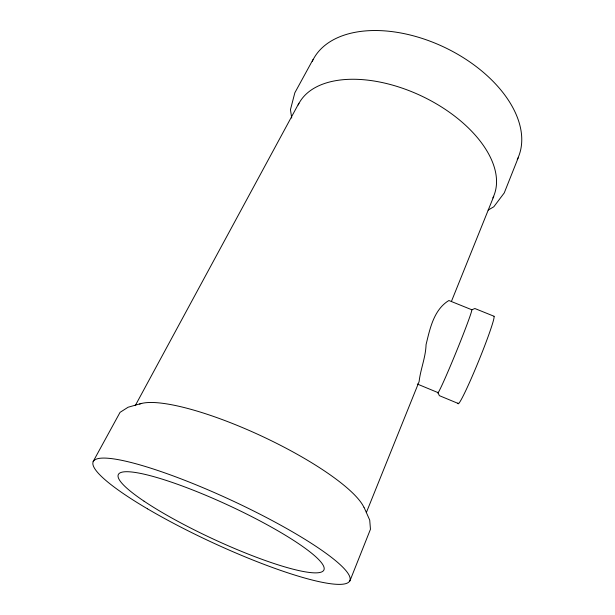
<?xml version="1.0" encoding="UTF-8"?>
<svg xmlns="http://www.w3.org/2000/svg" width="615" height="615" viewBox="0 0 615 615"><rect width="100%" height="100%" fill="white"/><g stroke="black" fill="none" stroke-linecap="round" stroke-linejoin="round"><path stroke-width="0.92" d="M349.843 581.09L370.461 529.261L369.723 520.121L364.042 507.298M518.191 157.878L504.262 192.895L493.814 206.778L488.133 210.092M366.34 512.579L419.092 381.661C420.529 369.123 425.695 357.392 426.057 344.669C429.754 329.502 433.329 311.743 446.659 301.973L448.889 300.512L471.866 309.783L474.872 308.522L494.076 316.271M451.425 301.419L493.768 196.331M135.231 405.669L298.905 103.212M93.08 461.657L120.048 412.358L128.066 407.245L141.688 403.371M313.02 59.54L294.846 92.765L290.457 109.647L291.71 118.034M417.316 384.037L438.08 392.639M458.544 403.609L439.356 395.653L437.788 392.285A44.872 1.561 -67.8 0 0 454.562 355.977A44.872 1.561 -67.8 0 0 471.851 309.814M139.559 404.063A127.336 28.997 25 0 1 259.253 434.982A127.336 28.997 25 0 1 363.888 507.244M312.297 61.316A113.637 69.188 25.6 0 1 445.014 47.578A113.637 69.188 25.6 0 1 517.238 159.539M298.183 104.957A107.871 60.916 25.4 0 1 422.105 96.278A107.871 60.916 25.4 0 1 492.838 197.969M494.068 316.302A47.27 2.814 -67.8 0 1 476.871 365.364A47.27 2.814 -67.8 0 1 457.983 403.056M144.041 501.179A113.314 18.504 24.9 0 0 318.97 572.642A113.314 18.504 24.9 0 0 200.513 493.107A113.314 18.504 24.9 0 0 144.041 501.179M147.446 508.79A141.412 23.17 24.9 0 0 349.666 581.014A141.412 23.17 24.9 0 0 167.48 473.842A141.412 23.17 24.9 0 0 147.446 508.79"/></g></svg>
